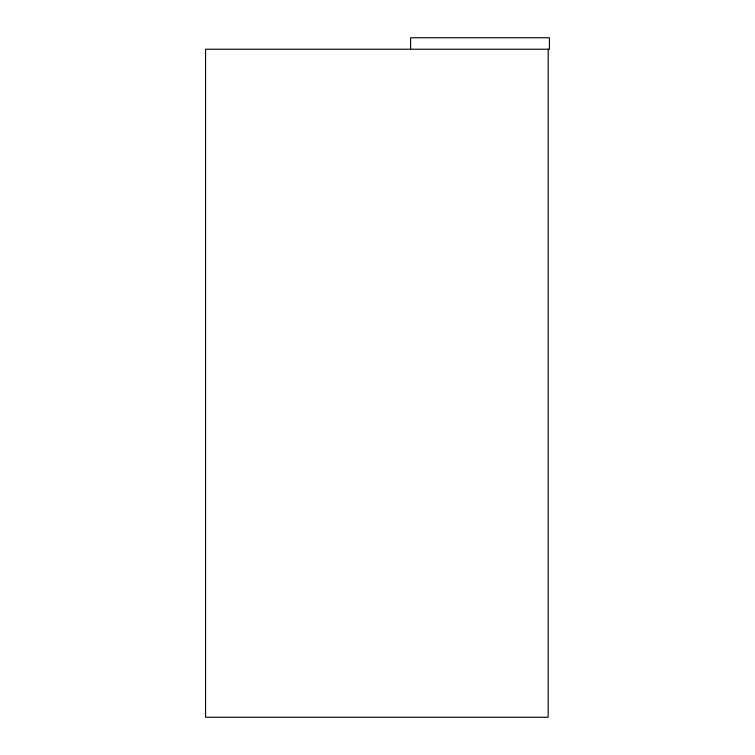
<?xml version="1.0" encoding="UTF-8"?>
<svg xmlns="http://www.w3.org/2000/svg" width="755" height="755" viewBox="0 0 755 755"><rect width="100%" height="100%" fill="white"/><g stroke="black" fill="none" stroke-linecap="round" stroke-linejoin="round"><path stroke-width="1.13" d="M548.168 49.217L548.168 717.25L205.558 717.25L205.558 49.217L549.442 49.217L549.442 37.75L410.616 37.75L410.616 49.217"/></g></svg>
